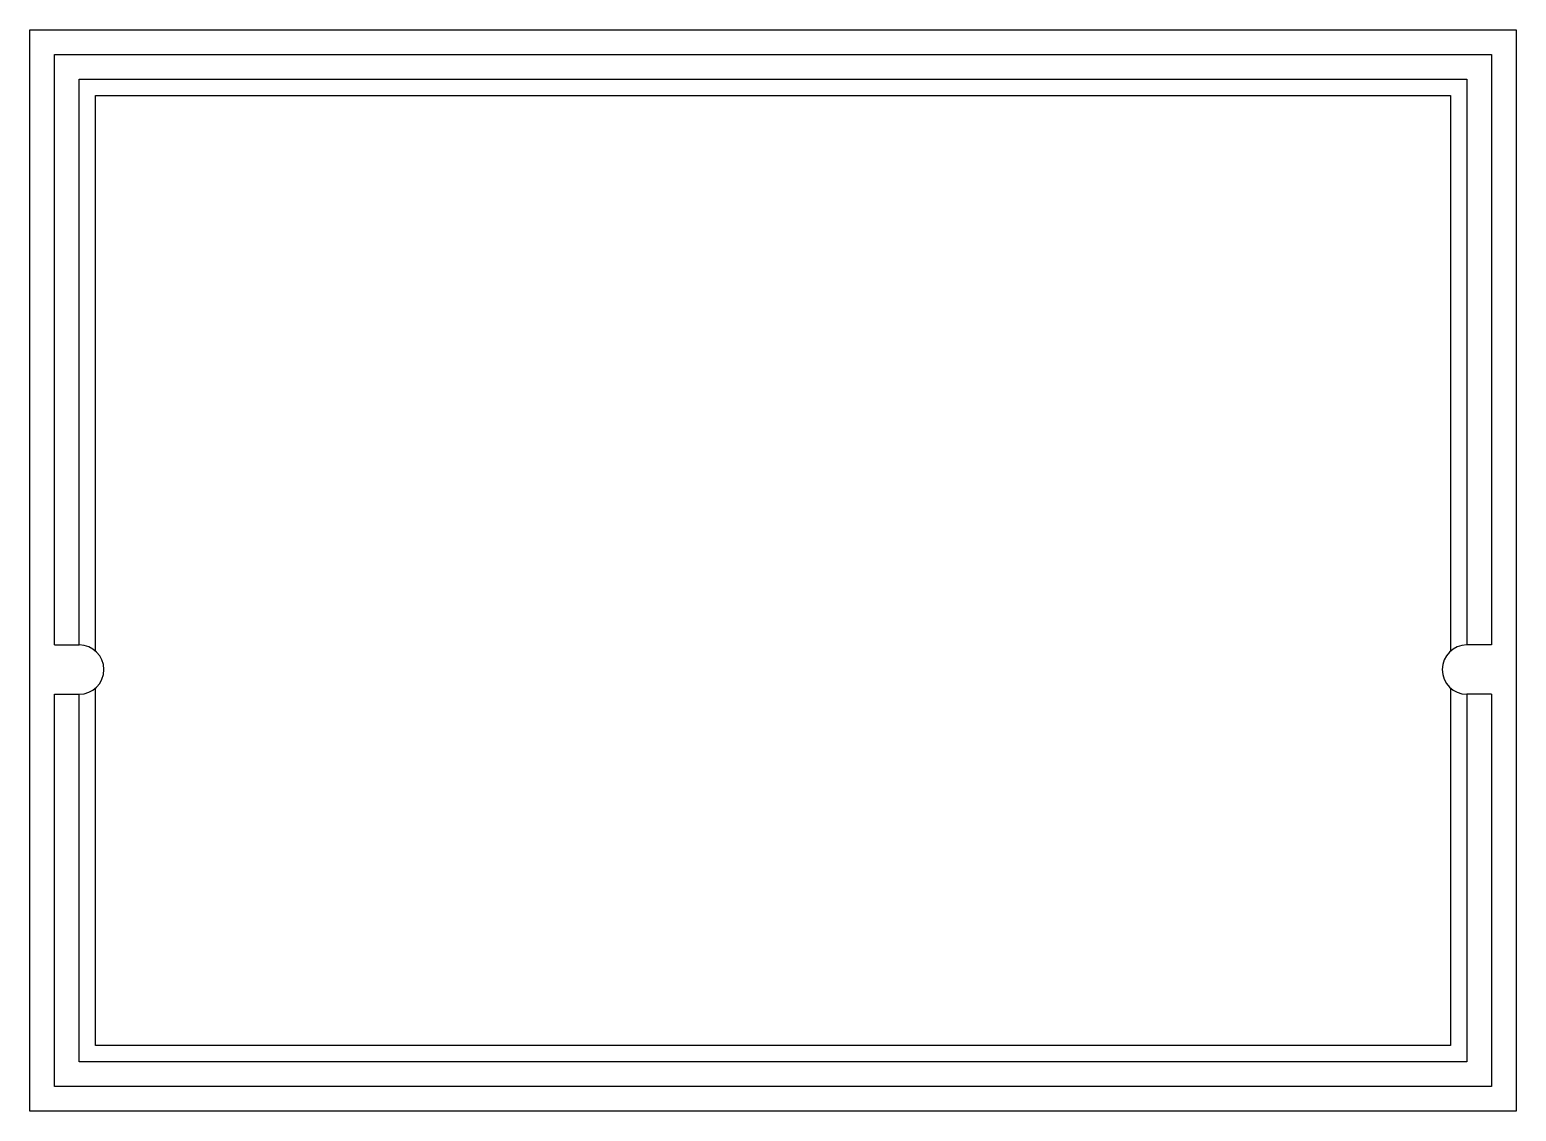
# Model space of a CAD drawing. Header units: millimetres. Extents: x 388 to 568, y -79 to 52.
import ezdxf

# ---------------------------------------------------------------- set-up
doc = ezdxf.new("R2010")
doc.units = ezdxf.units.MM

msp = doc.modelspace()

# ---------------------------------------------------------------- linework, layer by layer
for p, q in [((568.4, 52.2), (568.4, -79.11)), ((565.4, 49.2), (565.4, -22.48)), ((562.4, 46.2), (562.4, -22.48)), ((560.4, 44.2), (560.4, -23.24)), ((560.4, -27.72), (560.4, -71.11)), ((562.4, -28.48), (562.4, -73.11)), ((565.4, -28.48), (565.4, -76.11))]:
    msp.add_line(p, q)
at = {"layer": 'Defpoints', "linetype": 'Continuous'}
for p, q in [((390.9, -22.48), (393.9, -22.48)), ((565.4, -22.48), (562.4, -22.48)), ((390.9, -28.48), (393.9, -28.48)), ((565.4, -28.48), (562.4, -28.48))]:
    msp.add_line(p, q, dxfattribs=at)
at = {"layer": 'Defpoints'}
for points in [[(387.9, -79.11), (387.9, 52.2), (568.4, 52.2)], [(390.9, -22.48), (390.9, 49.2), (565.4, 49.2)], [(393.9, -22.48), (393.9, 46.2), (562.4, 46.2)], [(395.9, -23.24), (395.9, 44.2), (560.4, 44.2)], [(390.9, -76.11), (390.9, -28.48)], [(393.9, -73.11), (393.9, -28.48)], [(395.9, -71.11), (395.9, -27.71)], [(560.4, -71.11), (395.9, -71.11)], [(562.4, -73.11), (393.9, -73.11)], [(565.4, -76.11), (390.9, -76.11)], [(568.4, -79.11), (387.9, -79.11)]]:
    msp.add_lwpolyline(points, dxfattribs=at)
msp.add_arc((393.9, -25.48), 3, 270, 90, dxfattribs=at)
at = {"layer": 'Defpoints', "linetype": 'Continuous'}
msp.add_arc((562.4, -25.48), 3, 90, 270, dxfattribs=at)

doc.saveas('drawing.dxf')
